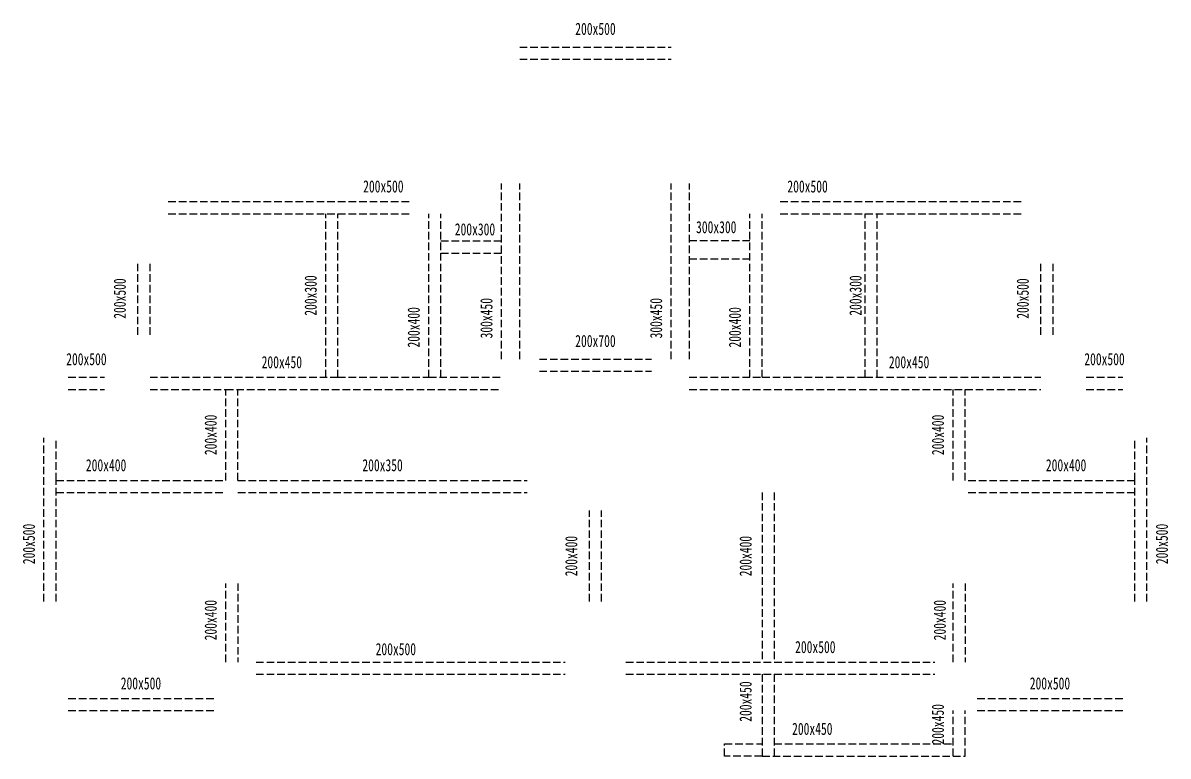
# Model space of a CAD drawing. Header units: millimetres. Extents: x -28014 to 297841, y -81741 to 47579.
# Drawn here: x 85427 to 104324, y 16268 to 28366 of the extents above; entities that cross this region are included whole.
import ezdxf
from ezdxf.enums import TextEntityAlignment as Align

# ---------------------------------------------------------------- set-up
doc = ezdxf.new("R2010")
doc.units = ezdxf.units.MM
doc.header["$MEASUREMENT"] = 0
doc.linetypes.add('DASH', pattern=[0.35, 0.25, -0.1])
doc.layers.add('AR9-梁', color=1, linetype='DASH')
doc.layers.add('FF-平面文字', color=50, linetype='Continuous')
doc.styles.add('宋体', font='', dxfattribs={"width": 0.8})
doc.styles.get('宋体').set_extended_font_data('SimSun')

# ---------------------------------------------------------------- blocks, each defined once
blk = doc.blocks.new('ada')
at = {"layer": 'AR9-梁', "ltscale": 500}
for p, q in [((6300, 2550), (8800, 2550)), ((6300, 2350), (8800, 2350)), ((6000, -2600), (6000, 300)), ((6300, -2600), (6300, 300)), ((8800, -2600), (8800, 300)), ((9100, -2600), (9100, 300)), ((500, 0), (4500, 0)), ((10600, 0), (14600, 0)), ((500, -200), (3300, -200)), ((3100, -2900), (3100, -200)), ((3300, -200), (4500, -200)), ((3300, -2900), (3300, -200)), ((4800, -2900), (4800, -200)), ((5000, -2900), (5000, -200)), ((10100, -2900), (10100, -200)), ((10300, -2900), (10300, -200)), ((10600, -200), (12000, -200)), ((12000, -200), (14600, -200)), ((12000, -2900), (12000, -200)), ((12200, -2900), (12200, -200)), ((5000, -650), (6000, -650)), ((10100, -650), (9100, -650)), ((5000, -850), (6000, -850)), ((0, -2200), (0, -1000)), ((200, -2200), (200, -1000)), ((10100, -950), (9100, -950)), ((14900, -2200), (14900, -1000)), ((15100, -2200), (15100, -1000)), ((6625, -2600), (8474, -2600)), ((6625, -2800), (8474, -2800)), ((-1150, -2900), (-550, -2900)), ((200, -2900), (3300, -2900)), ((3300, -2900), (4800, -2900)), ((4800, -2900), (6000, -2900)), ((9099, -2900), (10300, -2900)), ((10300, -2900), (12000, -2900)), ((12000, -2900), (14900, -2900)), ((15650, -2900), (16250, -2900)), ((-1150, -3100), (-550, -3100)), ((200, -3100), (1450, -3100)), ((1450, -3100), (6000, -3100)), ((1450, -4600), (1450, -3100)), ((1650, -4600), (1650, -3100)), ((9099, -3100), (13650, -3100)), ((13450, -4600), (13450, -3100)), ((13650, -3100), (14900, -3100)), ((13650, -4600), (13650, -3100)), ((15650, -3100), (16250, -3100)), ((-1550, -6600), (-1550, -3900)), ((-1350, -4600), (-1350, -3900)), ((16450, -4600), (16450, -3900)), ((16650, -6600), (16650, -3900)), ((-1350, -4600), (1400, -4600)), ((-1350, -6600), (-1350, -4600)), ((1650, -4600), (6425, -4600)), ((13700, -4600), (16450, -4600)), ((16450, -6600), (16450, -4600)), ((-1350, -4800), (1400, -4800)), ((1650, -4800), (6425, -4800)), ((10300, -4800), (10300, -7600)), ((10500, -4800), (10500, -7600)), ((13700, -4800), (16450, -4800)), ((7450, -6600), (7450, -5100)), ((7650, -6600), (7650, -5100)), ((1950, -7600), (7050, -7600)), ((8050, -7600), (13150, -7600)), ((1950, -7800), (7050, -7800)), ((8050, -7800), (13150, -7800)), ((10300, -7800), (10300, -9150)), ((10500, -7800), (10500, -9150)), ((-1150, -8200), (1250, -8200)), ((13850, -8200), (16250, -8200)), ((-1150, -8400), (1250, -8400)), ((13450, -9150), (13450, -8400)), ((13650, -9150), (13650, -8400)), ((13850, -8400), (16250, -8400)), ((9680, -9150), (9680, -8950)), ((9680, -8950), (10300, -8950)), ((10500, -8950), (13450, -8950)), ((10300, -9150), (9680, -9150)), ((10300, -9150), (13650, -9150))]:
    blk.add_line(p, q, dxfattribs=at)
for points in [[(1450, -7600), (1450, -6300)], [(1650, -6300), (1650, -7600)], [(13450, -7600), (13450, -6300)], [(13650, -6300), (13650, -7600)]]:
    blk.add_lwpolyline(points, dxfattribs=at)
at = {"layer": 'FF-平面文字', "ltscale": 500, "style": '宋体', "width": 0.7}
for s, p in [('200x500', (7550, 2850)), ('200x500', (4050, 250)), ('200x500', (11050, 250)), ('200x300', (5562, -458)), ('300x300', (9543, -422)), ('200x700', (7550, -2300)), ('200x500', (-850, -2600)), ('200x450', (2375, -2650)), ('200x450', (12725, -2650)), ('200x500', (15950, -2600)), ('200x400', (-525, -4350)), ('200x350', (4037, -4350)), ('200x400', (15316, -4350)), ('200x500', (4256, -7385)), ('200x500', (11178, -7350)), ('200x500', (50, -7950)), ('200x500', (15050, -7950)), ('200x450', (11128, -8700))]:
    blk.add_text(s, height=200, dxfattribs=at).set_placement(p, align=Align.MIDDLE_CENTER)
for s, p in [('200x500', (-300, -1600)), ('200x300', (2850, -1550)), ('200x300', (11841, -1550)), ('200x500', (14600, -1600)), ('300x450', (5750, -1925)), ('300x450', (8550, -1925)), ('200x400', (4550, -2075)), ('200x400', (9850, -2075)), ('200x400', (1200, -3850)), ('200x400', (13200, -3850)), ('200x500', (-1800, -5650)), ('200x500', (16896, -5650)), ('200x400', (7150, -5850)), ('200x400', (10027, -5850)), ('200x400', (1200, -6907)), ('200x400', (13231, -6907)), ('200x450', (10027, -8250)), ('200x450', (13200, -8625))]:
    blk.add_text(s, height=200, rotation=90, dxfattribs=at).set_placement(p, align=Align.MIDDLE_CENTER)

msp = doc.modelspace()

# ---------------------------------------------------------------- block references
msp.add_blockref('ada', (87325.18, 25418.033))

doc.saveas('drawing.dxf')
